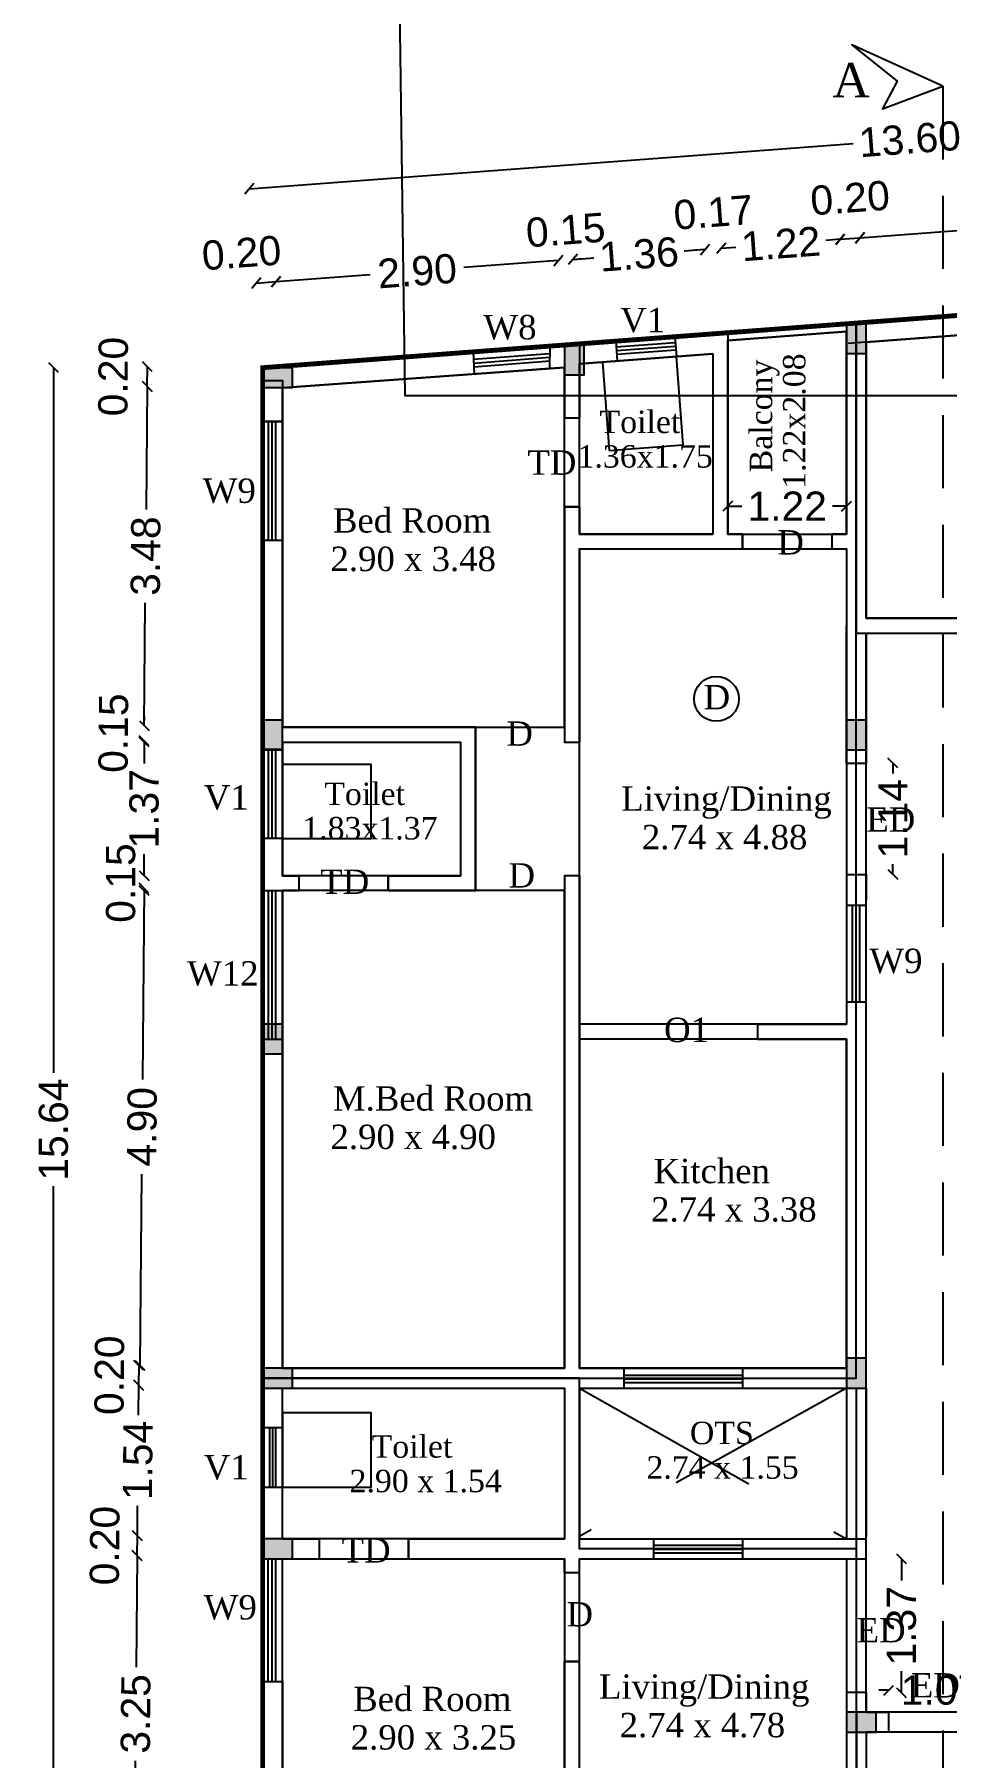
# Model space of a CAD drawing. Header units: metres. Extents: x -5144 to -5005, y 5368 to 5469.
# Drawn here: x -5098.01 to -5088.65, y 5404.16 to 5421.84 of the extents above; entities that cross this region are included whole.
import ezdxf

# ---------------------------------------------------------------- set-up
doc = ezdxf.new("R2010")
doc.units = ezdxf.units.M
doc.header["$MEASUREMENT"] = 0
for name, pattern in [('DASHED2', [0.375, 0.25, -0.125]), ('HIDDEN', [0.375, 0.25, -0.125]), ('PHANTOM2', [1.25, 0.625, -0.125, 0.125, -0.125, 0.125, -0.125])]:
    doc.linetypes.add(name, pattern=pattern)
for name, color, linetype in [('$TD_AUDIT_GENERATED_(C9D)', 154, 'Continuous'), ('BLK_1_FLR_1_BALCONY_4', 5, 'Continuous'), ('BLK_1_FLR_1_BLT_UP_AREA', 3, 'Continuous'), ('BLK_1_FLR_1_BLT_UP_AREA_DEDUCT', 3, 'Continuous'), ('BLK_1_FLR_1_CARPET_AREA', 3, 'Continuous'), ('BLK_1_FLR_1_EXIT_WIDTH_DOOR', 2, 'Continuous'), ('BLK_1_FLR_1_KITCHEN', 1, 'Continuous'), ('BLK_1_FLR_1_UNITFA_1', 234, 'Continuous'), ('BLK_1_FLR_1_UNITFA_2', 234, 'Continuous'), ('BLK_1_FLR_1_UNITFA_3', 234, 'Continuous'), ('BLK_1_FLR_1_UNITFA_4', 234, 'Continuous'), ('BLK_1_FLR_1_WC_BATH', 3, 'Continuous'), ('ELEVATION 2', 150, 'Continuous'), ('SURRENDER_ROAD_WIDTH', 2, 'Continuous'), ('TOILET_VENTILATION', 3, 'Continuous'), ('WALL', 30, 'Continuous')]:
    doc.layers.add(name, color=color, linetype=linetype)
doc.layers.add('BLK_1_FLR_1_REGULAR_ROOM', color=1, linetype='Continuous', plot=False)
doc.layers.add('ROAD_WIDTH', color=1, linetype='Continuous', plot=False)
doc.styles.get("Standard").update_dxf_attribs({"font": 'arial.ttf'})
doc.styles.add('style5', font='times.ttf')
doc.dimstyles.get("Standard").update_dxf_attribs({"dimtxt": 0.3, "dimasz": 0.1, "dimexe": 0.18, "dimexo": 0.0625, "dimgap": 0.09, "dimtad": 0, "dimzin": 0, "dimdsep": 46, "dimtxsty": 'Standard', "dimblk": 'OBLIQUE', "dimcen": 0.09, "dimse1": 1, "dimse2": 1, "dimclrt": 256, "dimadec": 0, "dimazin": 0, "dimtfac": 1, "dimtix": 1, "dimtofl": 0, "dimtmove": 1, "dimatfit": 3, "dimfxl": 0, "dimtolj": 1, "dimtzin": 0, "dimarcsym": 0})

# ---------------------------------------------------------------- blocks, each defined once
blk = doc.blocks.new('_OBLIQUE')
at = {"color": 0, "linetype": 'ByBlock'}
blk.add_line((-0.5, -0.5), (0.5, 0.5), dxfattribs=at)
blk = doc.blocks.new('*D24')
at = {"layer": 'BLK_1_FLR_1_BALCONY_4', "color": 0, "lineweight": -2}
for p, q in [((-5090.892, 5416.998), (-5090.746, 5416.998)), ((-5089.673, 5416.998), (-5089.818, 5416.998))]:
    blk.add_line(p, q, dxfattribs=at)
at = {"layer": 'Defpoints', "color": 0}
for p in [(-5090.892, 5416.94), (-5089.673, 5416.998), (-5089.673, 5416.94)]:
    blk.add_point(p, dxfattribs=at)
at = {"layer": 'BLK_1_FLR_1_BALCONY_4', "color": 0, "lineweight": -2, "xscale": 0.1, "yscale": 0.1, "zscale": 0.1, "rotation": 180}
blk.add_blockref('_OBLIQUE', (-5090.892, 5416.998), dxfattribs=at)
at = {"layer": 'BLK_1_FLR_1_BALCONY_4', "color": 0, "lineweight": -2, "xscale": 0.1, "yscale": 0.1, "zscale": 0.1}
blk.add_blockref('_OBLIQUE', (-5089.673, 5416.998), dxfattribs=at)
at = {"layer": 'BLK_1_FLR_1_BALCONY_4', "insert": (-5090.282, 5416.998), "char_height": 0.3, "attachment_point": 5}
blk.add_mtext('\\A1;1.22', dxfattribs=at)
blk = doc.blocks.new('*D134')
at = {"color": 0, "lineweight": -2}
blk.add_line((-5095.732, 5419.286), (-5095.529, 5419.302), dxfattribs=at)
at = {"layer": 'Defpoints', "color": 0}
for p in [(-5095.529, 5419.302), (-5095.667, 5418.419), (-5095.464, 5418.434)]:
    blk.add_point(p, dxfattribs=at)
at = {"color": 0, "lineweight": -2, "xscale": 0.1, "yscale": 0.1, "zscale": 0.1}
for p, rotation in [((-5095.732, 5419.286), 184.2965670439023), ((-5095.529, 5419.302), 4.296567043902277)]:
    blk.add_blockref('_OBLIQUE', p, dxfattribs=dict(at, rotation=rotation))
at = {"insert": (-5095.884, 5419.596), "char_height": 0.3, "attachment_point": 5, "rotation": 4.2966}
blk.add_mtext('\\A1;0.20', dxfattribs=at)
blk = doc.blocks.new('*D68')
at = {"color": 0, "lineweight": -2}
for p, q in [((-5092.633, 5419.519), (-5093.601, 5419.446)), ((-5095.529, 5419.302), (-5094.562, 5419.374))]:
    blk.add_line(p, q, dxfattribs=at)
at = {"layer": 'Defpoints', "color": 0}
for p in [(-5092.633, 5419.519), (-5092.568, 5418.652), (-5095.464, 5418.434)]:
    blk.add_point(p, dxfattribs=at)
at = {"color": 0, "lineweight": -2, "xscale": 0.1, "yscale": 0.1, "zscale": 0.1}
for p, rotation in [((-5092.633, 5419.519), 4.296566833426183), ((-5095.529, 5419.302), 184.2965668334262)]:
    blk.add_blockref('_OBLIQUE', p, dxfattribs=dict(at, rotation=rotation))
at = {"insert": (-5094.081, 5419.41), "char_height": 0.3, "attachment_point": 5, "rotation": 4.2966}
blk.add_mtext('\\A1;2.90', dxfattribs=at)
blk = doc.blocks.new('*D135')
at = {"color": 0, "lineweight": -2}
for p, q in [((-5092.633, 5419.519), (-5092.733, 5419.512)), ((-5092.481, 5419.531), (-5092.381, 5419.538))]:
    blk.add_line(p, q, dxfattribs=at)
at = {"layer": 'Defpoints', "color": 0}
for p in [(-5092.481, 5419.531), (-5092.568, 5418.652), (-5092.416, 5418.663)]:
    blk.add_point(p, dxfattribs=at)
at = {"color": 0, "lineweight": -2, "xscale": 0.1, "yscale": 0.1, "zscale": 0.1}
for p, rotation in [((-5092.633, 5419.519), 4.296566833426203), ((-5092.481, 5419.531), 184.2965668334262)]:
    blk.add_blockref('_OBLIQUE', p, dxfattribs=dict(at, rotation=rotation))
at = {"insert": (-5092.557, 5419.831), "char_height": 0.3, "attachment_point": 5, "rotation": 4.2966}
blk.add_mtext('\\A1;0.15', dxfattribs=at)
blk = doc.blocks.new('*D136')
at = {"color": 0, "lineweight": -2}
for p, q in [((-5092.481, 5419.531), (-5092.267, 5419.547)), ((-5091.125, 5419.632), (-5091.339, 5419.616))]:
    blk.add_line(p, q, dxfattribs=at)
at = {"layer": 'Defpoints', "color": 0}
for p in [(-5091.125, 5419.632), (-5092.416, 5418.663), (-5091.044, 5418.562)]:
    blk.add_point(p, dxfattribs=at)
at = {"color": 0, "lineweight": -2, "xscale": 0.1, "yscale": 0.1, "zscale": 0.1}
for p, rotation in [((-5091.125, 5419.632), 4.296566833426183), ((-5092.481, 5419.531), 184.2965668334262)]:
    blk.add_blockref('_OBLIQUE', p, dxfattribs=dict(at, rotation=rotation))
at = {"insert": (-5091.803, 5419.582), "char_height": 0.3, "attachment_point": 5, "rotation": 4.2966}
blk.add_mtext('\\A1;1.36', dxfattribs=at)
blk = doc.blocks.new('*D137')
at = {"color": 0, "lineweight": -2}
for p, q in [((-5091.125, 5419.632), (-5091.224, 5419.625)), ((-5090.957, 5419.645), (-5090.857, 5419.653))]:
    blk.add_line(p, q, dxfattribs=at)
at = {"layer": 'Defpoints', "color": 0}
for p in [(-5090.957, 5419.645), (-5090.892, 5418.778), (-5091.044, 5418.562)]:
    blk.add_point(p, dxfattribs=at)
at = {"color": 0, "lineweight": -2, "xscale": 0.1, "yscale": 0.1, "zscale": 0.1}
for p, rotation in [((-5091.125, 5419.632), 4.296566833426203), ((-5090.957, 5419.645), 184.2965668334262)]:
    blk.add_blockref('_OBLIQUE', p, dxfattribs=dict(at, rotation=rotation))
at = {"insert": (-5091.041, 5420.012), "char_height": 0.3, "attachment_point": 5, "rotation": 4.2966}
blk.add_mtext('\\A1;0.17', dxfattribs=at)
blk = doc.blocks.new('*D138')
at = {"color": 0, "lineweight": -2}
for p, q in [((-5089.738, 5419.737), (-5089.885, 5419.726)), ((-5090.957, 5419.645), (-5090.81, 5419.656))]:
    blk.add_line(p, q, dxfattribs=at)
at = {"layer": 'Defpoints', "color": 0}
for p in [(-5089.738, 5419.737), (-5089.673, 5418.869), (-5090.892, 5418.778)]:
    blk.add_point(p, dxfattribs=at)
at = {"color": 0, "lineweight": -2, "xscale": 0.1, "yscale": 0.1, "zscale": 0.1}
for p, rotation in [((-5090.957, 5419.645), 184.2965668334262), ((-5089.738, 5419.737), 4.296566833426183)]:
    blk.add_blockref('_OBLIQUE', p, dxfattribs=dict(at, rotation=rotation))
at = {"insert": (-5090.347, 5419.691), "char_height": 0.3, "attachment_point": 5, "rotation": 4.2966}
blk.add_mtext('\\A1;1.22', dxfattribs=at)
blk = doc.blocks.new('*D53')
at = {"color": 0, "lineweight": -2}
blk.add_line((-5089.738, 5419.737), (-5089.535, 5419.752), dxfattribs=at)
at = {"layer": 'Defpoints', "color": 0}
for p in [(-5089.535, 5419.752), (-5089.673, 5418.869), (-5089.47, 5418.884)]:
    blk.add_point(p, dxfattribs=at)
at = {"color": 0, "lineweight": -2, "xscale": 0.1, "yscale": 0.1, "zscale": 0.1}
for p, rotation in [((-5089.738, 5419.737), 184.2965668334262), ((-5089.535, 5419.752), 4.296566833426183)]:
    blk.add_blockref('_OBLIQUE', p, dxfattribs=dict(at, rotation=rotation))
at = {"insert": (-5089.636, 5420.16), "char_height": 0.3, "attachment_point": 5, "rotation": 4.2966}
blk.add_mtext('\\A1;0.20', dxfattribs=at)
blk = doc.blocks.new('*D54')
at = {"color": 0, "lineweight": -2}
for p, q in [((-5086.487, 5419.981), (-5087.533, 5419.902)), ((-5089.535, 5419.752), (-5088.489, 5419.831))]:
    blk.add_line(p, q, dxfattribs=at)
at = {"layer": 'Defpoints', "color": 0}
for p in [(-5086.487, 5419.981), (-5086.422, 5419.113), (-5089.47, 5418.884)]:
    blk.add_point(p, dxfattribs=at)
at = {"color": 0, "lineweight": -2, "xscale": 0.1, "yscale": 0.1, "zscale": 0.1}
for p, rotation in [((-5086.487, 5419.981), 4.296566833426183), ((-5089.535, 5419.752), 184.2965668334262)]:
    blk.add_blockref('_OBLIQUE', p, dxfattribs=dict(at, rotation=rotation))
at = {"insert": (-5088.011, 5419.866), "char_height": 0.3, "attachment_point": 5, "rotation": 4.2966}
blk.add_mtext('\\A1;3.06', dxfattribs=at)
blk = doc.blocks.new('*D100')
at = {"color": 0, "lineweight": -2}
for p, q in [((-5082.241, 5421.274), (-5088.443, 5420.808)), ((-5095.805, 5420.255), (-5089.603, 5420.721))]:
    blk.add_line(p, q, dxfattribs=at)
at = {"layer": 'Defpoints', "color": 0}
for p in [(-5095.805, 5420.255), (-5082.104, 5419.438), (-5095.667, 5418.419)]:
    blk.add_point(p, dxfattribs=at)
at = {"color": 0, "lineweight": -2, "xscale": 0.1, "yscale": 0.1, "zscale": 0.1}
for p, rotation in [((-5082.241, 5421.274), 4.296566836650583), ((-5095.805, 5420.255), 184.2965668366506)]:
    blk.add_blockref('_OBLIQUE', p, dxfattribs=dict(at, rotation=rotation))
at = {"insert": (-5089.023, 5420.765), "char_height": 0.3, "attachment_point": 5, "rotation": 4.2966}
blk.add_mtext('\\A1;13.60', dxfattribs=at)
blk = doc.blocks.new('*D60')
at = {"color": 0, "lineweight": -2}
blk.add_line((-5096.853, 5418.226), (-5096.851, 5418.429), dxfattribs=at)
at = {"layer": 'Defpoints', "color": 0}
for p in [(-5096.851, 5418.429), (-5095.665, 5418.419), (-5095.667, 5418.216)]:
    blk.add_point(p, dxfattribs=at)
at = {"color": 0, "lineweight": -2, "xscale": 0.1, "yscale": 0.1, "zscale": 0.1}
for p, rotation in [((-5096.851, 5418.429), 89.50668704736316), ((-5096.853, 5418.226), 269.5066870473631)]:
    blk.add_blockref('_OBLIQUE', p, dxfattribs=dict(at, rotation=rotation))
at = {"insert": (-5097.201, 5418.328), "char_height": 0.3, "attachment_point": 5, "rotation": 89.5067}
blk.add_mtext('\\A1;0.20', dxfattribs=at)
blk = doc.blocks.new('*D101')
at = {"color": 0, "lineweight": -2}
for p, q in [((-5096.853, 5418.226), (-5096.864, 5416.965)), ((-5096.883, 5414.745), (-5096.872, 5416.006))]:
    blk.add_line(p, q, dxfattribs=at)
at = {"layer": 'Defpoints', "color": 0}
for p in [(-5095.667, 5418.216), (-5096.883, 5414.745), (-5095.108, 5414.73)]:
    blk.add_point(p, dxfattribs=at)
at = {"color": 0, "lineweight": -2, "xscale": 0.1, "yscale": 0.1, "zscale": 0.1}
for p, rotation in [((-5096.853, 5418.226), 89.50668704736407), ((-5096.883, 5414.745), 269.5066870473641)]:
    blk.add_blockref('_OBLIQUE', p, dxfattribs=dict(at, rotation=rotation))
at = {"insert": (-5096.868, 5416.486), "char_height": 0.3, "attachment_point": 5, "rotation": 89.5067}
blk.add_mtext('\\A1;3.48', dxfattribs=at)
blk = doc.blocks.new('*D102')
at = {"color": 0, "lineweight": -2}
for p, q in [((-5096.883, 5414.745), (-5096.882, 5414.845)), ((-5096.884, 5414.592), (-5096.885, 5414.492))]:
    blk.add_line(p, q, dxfattribs=at)
at = {"layer": 'Defpoints', "color": 0}
for p in [(-5095.108, 5414.73), (-5096.884, 5414.592), (-5095.187, 5414.577)]:
    blk.add_point(p, dxfattribs=at)
at = {"color": 0, "lineweight": -2, "xscale": 0.1, "yscale": 0.1, "zscale": 0.1}
for p, rotation in [((-5096.883, 5414.745), 269.5066870473641), ((-5096.884, 5414.592), 89.5066870473641)]:
    blk.add_blockref('_OBLIQUE', p, dxfattribs=dict(at, rotation=rotation))
at = {"insert": (-5097.199, 5414.669), "char_height": 0.3, "attachment_point": 5, "rotation": 89.5067}
blk.add_mtext('\\A1;0.15', dxfattribs=at)
blk = doc.blocks.new('*D103')
at = {"color": 0, "lineweight": -2}
for p, q in [((-5096.884, 5413.077), (-5096.901, 5411.114)), ((-5096.926, 5408.18), (-5096.909, 5410.144))]:
    blk.add_line(p, q, dxfattribs=at)
at = {"layer": 'Defpoints', "color": 0}
for p in [(-5095.292, 5413.063), (-5096.926, 5408.18), (-5093.571, 5408.151)]:
    blk.add_point(p, dxfattribs=at)
at = {"color": 0, "lineweight": -2, "xscale": 0.1, "yscale": 0.1, "zscale": 0.1}
for p, rotation in [((-5096.884, 5413.077), 89.50668704736407), ((-5096.926, 5408.18), 269.5066870473641)]:
    blk.add_blockref('_OBLIQUE', p, dxfattribs=dict(at, rotation=rotation))
at = {"insert": (-5096.905, 5410.629), "char_height": 0.3, "attachment_point": 5, "rotation": 89.5067}
blk.add_mtext('\\A1;4.90', dxfattribs=at)
blk = doc.blocks.new('*D104')
at = {"color": 0, "lineweight": -2}
blk.add_line((-5096.939, 5408.18), (-5096.941, 5407.977), dxfattribs=at)
at = {"layer": 'Defpoints', "color": 0}
for p in [(-5093.571, 5408.151), (-5096.941, 5407.977), (-5093.571, 5407.948)]:
    blk.add_point(p, dxfattribs=at)
at = {"color": 0, "lineweight": -2, "xscale": 0.1, "yscale": 0.1, "zscale": 0.1}
for p, rotation in [((-5096.939, 5408.18), 89.50668704736407), ((-5096.941, 5407.977), 269.5066870473641)]:
    blk.add_blockref('_OBLIQUE', p, dxfattribs=dict(at, rotation=rotation))
at = {"insert": (-5097.24, 5408.079), "char_height": 0.3, "attachment_point": 5, "rotation": 89.5067}
blk.add_mtext('\\A1;0.20', dxfattribs=at)
blk = doc.blocks.new('*D105')
at = {"color": 0, "lineweight": -2}
for p, q in [((-5096.941, 5407.977), (-5096.944, 5407.67)), ((-5096.954, 5406.433), (-5096.952, 5406.74))]:
    blk.add_line(p, q, dxfattribs=at)
at = {"layer": 'Defpoints', "color": 0}
for p in [(-5093.571, 5407.948), (-5096.954, 5406.433), (-5092.971, 5406.399)]:
    blk.add_point(p, dxfattribs=at)
at = {"color": 0, "lineweight": -2, "xscale": 0.1, "yscale": 0.1, "zscale": 0.1}
for p, rotation in [((-5096.941, 5407.977), 89.50668704736407), ((-5096.954, 5406.433), 269.5066870473641)]:
    blk.add_blockref('_OBLIQUE', p, dxfattribs=dict(at, rotation=rotation))
at = {"insert": (-5096.948, 5407.205), "char_height": 0.3, "attachment_point": 5, "rotation": 89.5067}
blk.add_mtext('\\A1;1.54', dxfattribs=at)
blk = doc.blocks.new('*D106')
at = {"color": 0, "lineweight": -2}
for p, q in [((-5096.956, 5406.23), (-5096.966, 5405.084)), ((-5096.984, 5402.977), (-5096.974, 5404.123))]:
    blk.add_line(p, q, dxfattribs=at)
at = {"layer": 'Defpoints', "color": 0}
for p in [(-5092.971, 5406.195), (-5096.984, 5402.977), (-5093.131, 5402.944)]:
    blk.add_point(p, dxfattribs=at)
at = {"color": 0, "lineweight": -2, "xscale": 0.1, "yscale": 0.1, "zscale": 0.1}
for p, rotation in [((-5096.956, 5406.23), 89.50668704736407), ((-5096.984, 5402.977), 269.5066870473641)]:
    blk.add_blockref('_OBLIQUE', p, dxfattribs=dict(at, rotation=rotation))
at = {"insert": (-5096.97, 5404.604), "char_height": 0.3, "attachment_point": 5, "rotation": 89.5067}
blk.add_mtext('\\A1;3.25', dxfattribs=at)
blk = doc.blocks.new('*D61')
at = {"color": 0, "lineweight": -2}
blk.add_line((-5096.956, 5406.23), (-5096.954, 5406.433), dxfattribs=at)
at = {"layer": 'Defpoints', "color": 0}
for p in [(-5096.954, 5406.433), (-5096.954, 5406.433), (-5092.971, 5406.195)]:
    blk.add_point(p, dxfattribs=at)
at = {"color": 0, "lineweight": -2, "xscale": 0.1, "yscale": 0.1, "zscale": 0.1}
for p, rotation in [((-5096.954, 5406.433), 89.5066870473641), ((-5096.956, 5406.23), 269.5066870473641)]:
    blk.add_blockref('_OBLIQUE', p, dxfattribs=dict(at, rotation=rotation))
at = {"insert": (-5097.288, 5406.331), "char_height": 0.3, "attachment_point": 5, "rotation": 89.5067}
blk.add_mtext('\\A1;0.20', dxfattribs=at)
blk = doc.blocks.new('*D108')
at = {"color": 0, "lineweight": -2}
for p, q in [((-5096.884, 5414.577), (-5096.884, 5414.357)), ((-5096.884, 5413.206), (-5096.884, 5413.426))]:
    blk.add_line(p, q, dxfattribs=at)
at = {"layer": 'Defpoints', "color": 0}
for p in [(-5096.884, 5414.577), (-5095.378, 5414.577), (-5095.378, 5413.206)]:
    blk.add_point(p, dxfattribs=at)
at = {"color": 0, "lineweight": -2, "xscale": 0.1, "yscale": 0.1, "zscale": 0.1}
for p, rotation in [((-5096.884, 5414.577), 90), ((-5096.884, 5413.206), 270)]:
    blk.add_blockref('_OBLIQUE', p, dxfattribs=dict(at, rotation=rotation))
at = {"insert": (-5096.884, 5413.892), "char_height": 0.3, "attachment_point": 5, "rotation": 90}
blk.add_mtext('\\A1;1.37', dxfattribs=at)
blk = doc.blocks.new('*D109')
at = {"color": 0, "lineweight": -2}
for p, q in [((-5096.884, 5413.206), (-5096.884, 5413.306)), ((-5096.884, 5413.053), (-5096.884, 5412.953))]:
    blk.add_line(p, q, dxfattribs=at)
at = {"layer": 'Defpoints', "color": 0}
for p in [(-5095.378, 5413.206), (-5096.884, 5413.053), (-5095.378, 5413.053)]:
    blk.add_point(p, dxfattribs=at)
at = {"color": 0, "lineweight": -2, "xscale": 0.1, "yscale": 0.1, "zscale": 0.1}
for p, rotation in [((-5096.884, 5413.206), 270), ((-5096.884, 5413.053), 90)]:
    blk.add_blockref('_OBLIQUE', p, dxfattribs=dict(at, rotation=rotation))
at = {"insert": (-5097.124, 5413.13), "char_height": 0.3, "attachment_point": 5, "rotation": 90}
blk.add_mtext('\\A1;0.15', dxfattribs=at)
blk = doc.blocks.new('*D62')
at = {"color": 0, "lineweight": -2}
for p, q in [((-5097.814, 5418.419), (-5097.814, 5411.182)), ((-5097.814, 5402.782), (-5097.814, 5410.019))]:
    blk.add_line(p, q, dxfattribs=at)
at = {"layer": 'Defpoints', "color": 0}
for p in [(-5095.667, 5418.419), (-5097.814, 5402.782), (-5095.667, 5402.782)]:
    blk.add_point(p, dxfattribs=at)
at = {"color": 0, "lineweight": -2, "xscale": 0.1, "yscale": 0.1, "zscale": 0.1}
for p, rotation in [((-5097.814, 5418.419), 90), ((-5097.814, 5402.782), 270)]:
    blk.add_blockref('_OBLIQUE', p, dxfattribs=dict(at, rotation=rotation))
at = {"insert": (-5097.814, 5410.6), "char_height": 0.3, "attachment_point": 5, "rotation": 90}
blk.add_mtext('\\A1;15.64', dxfattribs=at)
blk = doc.blocks.new('*D197')
at = {"layer": 'BLK_1_FLR_1_EXIT_WIDTH_DOOR', "color": 0, "linetype": 'PHANTOM2', "lineweight": -2}
for p, q in [((-5089.241, 5404.846), (-5089.341, 5404.846)), ((-5088.174, 5404.846), (-5088.074, 5404.846))]:
    blk.add_line(p, q, dxfattribs=at)
at = {"layer": 'Defpoints', "color": 0}
for p in [(-5088.174, 5404.846), (-5089.241, 5404.415), (-5088.174, 5404.415)]:
    blk.add_point(p, dxfattribs=at)
at = {"layer": 'BLK_1_FLR_1_EXIT_WIDTH_DOOR', "color": 0, "lineweight": -2, "xscale": 0.1, "yscale": 0.1, "zscale": 0.1}
blk.add_blockref('_OBLIQUE', (-5089.241, 5404.846), dxfattribs=at)
at = {"layer": 'BLK_1_FLR_1_EXIT_WIDTH_DOOR', "color": 0, "lineweight": -2, "xscale": 0.1, "yscale": 0.1, "zscale": 0.1, "rotation": 180}
blk.add_blockref('_OBLIQUE', (-5088.174, 5404.846), dxfattribs=at)
at = {"layer": 'BLK_1_FLR_1_EXIT_WIDTH_DOOR', "insert": (-5088.708, 5404.846), "char_height": 0.3, "attachment_point": 5}
blk.add_mtext('\\A1;1.07', dxfattribs=at)
blk = doc.blocks.new('*D198')
at = {"layer": 'BLK_1_FLR_1_EXIT_WIDTH_DOOR', "color": 0, "linetype": 'PHANTOM2', "lineweight": -2}
for p, q in [((-5089.107, 5406.194), (-5089.107, 5405.973)), ((-5089.11, 5404.821), (-5089.109, 5405.042))]:
    blk.add_line(p, q, dxfattribs=at)
at = {"layer": 'Defpoints', "color": 0}
for p in [(-5089.67, 5406.195), (-5089.673, 5404.822), (-5089.11, 5404.821)]:
    blk.add_point(p, dxfattribs=at)
at = {"layer": 'BLK_1_FLR_1_EXIT_WIDTH_DOOR', "color": 0, "lineweight": -2, "xscale": 0.1, "yscale": 0.1, "zscale": 0.1}
for p, rotation in [((-5089.107, 5406.194), 89.88959723382494), ((-5089.11, 5404.821), 269.889597233825)]:
    blk.add_blockref('_OBLIQUE', p, dxfattribs=dict(at, rotation=rotation))
at = {"layer": 'BLK_1_FLR_1_EXIT_WIDTH_DOOR', "insert": (-5089.108, 5405.508), "char_height": 0.3, "attachment_point": 5, "rotation": 89.8896}
blk.add_mtext('\\A1;1.37', dxfattribs=at)
blk = doc.blocks.new('*D200')
at = {"layer": 'BLK_1_FLR_1_EXIT_WIDTH_DOOR', "color": 0, "linetype": 'PHANTOM2', "lineweight": -2}
for p, q in [((-5089.197, 5414.362), (-5089.197, 5414.255)), ((-5089.197, 5413.219), (-5089.197, 5413.325))]:
    blk.add_line(p, q, dxfattribs=at)
at = {"layer": 'Defpoints', "color": 0}
for p in [(-5089.673, 5414.362), (-5089.673, 5413.219), (-5089.197, 5413.219)]:
    blk.add_point(p, dxfattribs=at)
at = {"layer": 'BLK_1_FLR_1_EXIT_WIDTH_DOOR', "color": 0, "lineweight": -2, "xscale": 0.1, "yscale": 0.1, "zscale": 0.1}
for p, rotation in [((-5089.197, 5414.362), 90), ((-5089.197, 5413.219), 270)]:
    blk.add_blockref('_OBLIQUE', p, dxfattribs=dict(at, rotation=rotation))
at = {"layer": 'BLK_1_FLR_1_EXIT_WIDTH_DOOR', "insert": (-5089.197, 5413.79), "char_height": 0.3, "attachment_point": 5, "rotation": 90}
blk.add_mtext('\\A1;1.14', dxfattribs=at)

msp = doc.modelspace()

# ---------------------------------------------------------------- hatches: boundary and pattern name
at = {"linetype": 'Continuous'}
h = msp.add_hatch(color=256, dxfattribs=at)
h.dxf.hatch_style = 1
h.paths.add_polyline_path([(-5089.572, 5418.869), (-5089.673, 5418.869), (-5089.673, 5418.564), (-5089.553, 5418.564)])
h.paths.add_polyline_path([(-5089.47, 5418.869), (-5089.572, 5418.869), (-5089.553, 5418.564), (-5089.47, 5418.564)])
h = msp.add_hatch(color=256, dxfattribs=at)
h.dxf.hatch_style = 1
h.paths.add_polyline_path([(-5092.467, 5418.652), (-5092.568, 5418.652), (-5092.568, 5418.347), (-5092.448, 5418.347)])
h.paths.add_polyline_path([(-5092.365, 5418.652), (-5092.467, 5418.652), (-5092.448, 5418.347), (-5092.365, 5418.347)])
h = msp.add_hatch(color=256, dxfattribs=at)
h.dxf.hatch_style = 1
h.paths.add_polyline_path([(-5095.362, 5418.318), (-5095.362, 5418.419), (-5095.667, 5418.419), (-5095.667, 5418.299)])
h.paths.add_polyline_path([(-5095.362, 5418.216), (-5095.362, 5418.318), (-5095.667, 5418.299), (-5095.667, 5418.216)])
h = msp.add_hatch(color=256, dxfattribs=at)
h.dxf.hatch_style = 1
h.paths.add_polyline_path([(-5095.566, 5414.802), (-5095.667, 5414.802), (-5095.667, 5414.497), (-5095.547, 5414.497)])
h.paths.add_polyline_path([(-5095.464, 5414.802), (-5095.566, 5414.802), (-5095.547, 5414.497), (-5095.464, 5414.497)])
h = msp.add_hatch(color=256, dxfattribs=at)
h.dxf.hatch_style = 1
h.paths.add_polyline_path([(-5089.572, 5414.802), (-5089.673, 5414.802), (-5089.673, 5414.497), (-5089.553, 5414.497)])
h.paths.add_polyline_path([(-5089.47, 5414.802), (-5089.572, 5414.802), (-5089.553, 5414.497), (-5089.47, 5414.497)])
h = msp.add_hatch(color=256, dxfattribs=at)
h.dxf.hatch_style = 1
h.paths.add_polyline_path([(-5095.566, 5411.682), (-5095.667, 5411.682), (-5095.667, 5411.377), (-5095.547, 5411.377)])
h.paths.add_polyline_path([(-5095.464, 5411.682), (-5095.566, 5411.682), (-5095.547, 5411.377), (-5095.464, 5411.377)])
h = msp.add_hatch(color=256, dxfattribs=at)
h.dxf.hatch_style = 1
h.paths.add_polyline_path([(-5089.572, 5408.253), (-5089.673, 5408.253), (-5089.673, 5407.948), (-5089.553, 5407.948)])
h.paths.add_polyline_path([(-5089.47, 5408.253), (-5089.572, 5408.253), (-5089.553, 5407.948), (-5089.47, 5407.948)])
h = msp.add_hatch(color=256, dxfattribs=at)
h.dxf.hatch_style = 1
h.paths.add_polyline_path([(-5095.362, 5408.05), (-5095.362, 5408.151), (-5095.667, 5408.151), (-5095.667, 5408.031)])
h.paths.add_polyline_path([(-5095.362, 5407.948), (-5095.362, 5408.05), (-5095.667, 5408.031), (-5095.667, 5407.948)])
h = msp.add_hatch(color=256, dxfattribs=at)
h.dxf.hatch_style = 1
h.paths.add_polyline_path([(-5095.362, 5406.298), (-5095.362, 5406.399), (-5095.667, 5406.399), (-5095.667, 5406.279)])
h.paths.add_polyline_path([(-5095.362, 5406.195), (-5095.362, 5406.298), (-5095.667, 5406.279), (-5095.667, 5406.195)])
h = msp.add_hatch(color=256, dxfattribs=at)
h.dxf.hatch_style = 1
h.paths.add_polyline_path([(-5089.673, 5404.62), (-5089.673, 5404.417), (-5089.368, 5404.417), (-5089.368, 5404.62)])

# ---------------------------------------------------------------- linework, layer by layer
at = {"layer": '$TD_AUDIT_GENERATED_(C9D)', "color": 7}
for p, q in [((-5091.431, 5418.675), (-5092.038, 5418.63)), ((-5091.425, 5418.599), (-5092.032, 5418.554))]:
    msp.add_line(p, q, dxfattribs=at)
at = {"linetype": 'Continuous'}
for p, q in [((-5087.804, 5419.01), (-5089.673, 5418.869)), ((-5089.673, 5418.869), (-5089.673, 5416.711)), ((-5087.804, 5418.806), (-5089.657, 5418.667)), ((-5093.505, 5418.581), (-5092.72, 5418.64)), ((-5092.72, 5418.64), (-5092.721, 5418.411)), ((-5092.568, 5418.652), (-5092.72, 5418.64)), ((-5090.892, 5418.778), (-5092.568, 5418.652)), ((-5092.568, 5418.652), (-5092.568, 5417.905)), ((-5092.416, 5418.663), (-5092.416, 5417.905)), ((-5090.892, 5418.778), (-5090.892, 5416.711)), ((-5089.47, 5418.666), (-5089.47, 5415.847)), ((-5093.505, 5418.581), (-5095.667, 5418.419)), ((-5093.505, 5418.581), (-5093.495, 5418.353)), ((-5091.044, 5418.562), (-5092.416, 5418.459)), ((-5091.044, 5418.562), (-5091.044, 5416.711)), ((-5093.495, 5418.353), (-5095.464, 5418.211)), ((-5092.721, 5418.411), (-5093.495, 5418.353)), ((-5092.568, 5418.422), (-5092.718, 5418.411)), ((-5095.667, 5417.867), (-5095.464, 5417.867)), ((-5092.568, 5417.905), (-5092.416, 5417.905)), ((-5092.568, 5416.99), (-5092.568, 5414.577)), ((-5092.568, 5416.99), (-5092.416, 5416.99)), ((-5092.416, 5416.99), (-5092.416, 5416.711)), ((-5092.416, 5416.711), (-5091.044, 5416.711)), ((-5090.892, 5416.711), (-5090.74, 5416.711)), ((-5090.74, 5416.711), (-5090.74, 5416.559)), ((-5089.825, 5416.711), (-5089.673, 5416.711)), ((-5089.825, 5416.711), (-5089.825, 5416.559)), ((-5095.667, 5416.648), (-5095.667, 5414.73)), ((-5095.667, 5416.648), (-5095.464, 5416.648)), ((-5095.464, 5416.648), (-5095.464, 5414.73)), ((-5092.416, 5416.559), (-5092.416, 5414.577)), ((-5092.416, 5416.559), (-5090.892, 5416.559)), ((-5090.892, 5416.559), (-5090.74, 5416.559)), ((-5089.825, 5416.559), (-5089.673, 5416.559)), ((-5089.673, 5416.559), (-5089.673, 5415.77)), ((-5089.47, 5415.847), (-5086.269, 5415.847)), ((-5089.673, 5415.352), (-5089.673, 5415.771)), ((-5089.47, 5415.694), (-5089.47, 5415.352)), ((-5089.47, 5415.694), (-5087.946, 5415.694)), ((-5089.673, 5414.362), (-5089.673, 5415.352)), ((-5089.47, 5415.352), (-5089.47, 5414.362)), ((-5095.667, 5414.73), (-5095.667, 5414.501)), ((-5095.464, 5414.73), (-5093.483, 5414.73)), ((-5093.483, 5414.73), (-5093.483, 5413.053)), ((-5095.464, 5414.577), (-5095.464, 5414.501)), ((-5095.464, 5414.577), (-5093.635, 5414.577)), ((-5093.635, 5414.577), (-5093.635, 5413.206)), ((-5092.568, 5414.577), (-5092.416, 5414.577)), ((-5095.667, 5414.501), (-5095.667, 5413.053)), ((-5095.464, 5414.501), (-5095.667, 5414.501)), ((-5095.464, 5414.497), (-5095.464, 5413.206)), ((-5089.673, 5414.362), (-5089.47, 5414.362)), ((-5095.464, 5413.587), (-5095.667, 5413.587)), ((-5095.464, 5413.206), (-5095.292, 5413.206)), ((-5095.292, 5413.053), (-5095.292, 5413.206)), ((-5094.378, 5413.206), (-5093.635, 5413.206)), ((-5094.378, 5413.053), (-5094.378, 5413.206)), ((-5092.568, 5413.206), (-5092.568, 5408.151)), ((-5092.416, 5413.206), (-5092.568, 5413.206)), ((-5092.416, 5413.206), (-5092.416, 5408.151)), ((-5089.673, 5413.219), (-5089.673, 5411.682)), ((-5089.673, 5413.219), (-5089.47, 5413.219)), ((-5089.47, 5413.219), (-5089.47, 5412.953)), ((-5095.667, 5413.053), (-5095.292, 5413.053)), ((-5094.378, 5413.053), (-5093.483, 5413.053)), ((-5089.673, 5412.902), (-5089.47, 5412.902)), ((-5089.47, 5407.948), (-5089.47, 5412.953)), ((-5089.673, 5411.912), (-5089.47, 5411.912)), ((-5090.587, 5411.682), (-5090.587, 5411.529)), ((-5090.587, 5411.682), (-5089.673, 5411.682)), ((-5095.667, 5411.529), (-5095.464, 5411.529)), ((-5095.667, 5407.973), (-5095.667, 5411.529)), ((-5095.464, 5411.529), (-5095.464, 5408.151)), ((-5090.587, 5411.529), (-5089.673, 5411.529)), ((-5089.673, 5411.529), (-5089.673, 5408.151)), ((-5095.464, 5408.151), (-5092.568, 5408.151)), ((-5092.416, 5408.151), (-5091.959, 5408.151)), ((-5091.959, 5408.151), (-5089.673, 5408.151)), ((-5091.959, 5408.151), (-5091.959, 5407.948)), ((-5090.74, 5408.151), (-5090.74, 5407.948)), ((-5095.667, 5407.542), (-5095.667, 5407.973)), ((-5095.464, 5407.948), (-5092.568, 5407.948)), ((-5095.464, 5407.542), (-5095.464, 5407.948)), ((-5092.568, 5407.948), (-5092.568, 5406.399)), ((-5092.416, 5407.948), (-5091.959, 5407.948)), ((-5092.416, 5407.948), (-5092.416, 5406.399)), ((-5091.959, 5407.948), (-5089.47, 5407.948)), ((-5095.667, 5407.542), (-5095.464, 5407.542)), ((-5095.667, 5406.348), (-5095.667, 5406.932)), ((-5095.667, 5406.932), (-5095.464, 5406.932)), ((-5095.464, 5406.399), (-5095.464, 5406.932)), ((-5095.667, 5406.195), (-5095.667, 5406.348)), ((-5095.464, 5406.399), (-5095.083, 5406.399)), ((-5095.083, 5406.195), (-5095.083, 5406.399)), ((-5094.169, 5406.399), (-5092.568, 5406.399)), ((-5094.169, 5406.195), (-5094.169, 5406.399)), ((-5092.416, 5406.399), (-5091.654, 5406.399)), ((-5091.654, 5406.399), (-5089.47, 5406.399)), ((-5091.654, 5406.399), (-5091.654, 5406.195)), ((-5090.74, 5406.399), (-5090.74, 5406.195)), ((-5089.47, 5406.195), (-5089.47, 5406.399)), ((-5095.667, 5406.195), (-5095.083, 5406.195)), ((-5094.169, 5406.195), (-5092.568, 5406.195)), ((-5092.568, 5406.055), (-5092.568, 5406.195)), ((-5092.416, 5406.195), (-5091.654, 5406.195)), ((-5092.416, 5406.055), (-5092.416, 5406.195)), ((-5091.654, 5406.195), (-5089.47, 5406.195)), ((-5092.568, 5406.055), (-5092.416, 5406.055)), ((-5092.568, 5405.141), (-5092.416, 5405.141)), ((-5092.568, 5402.944), (-5092.568, 5405.141)), ((-5092.416, 5402.792), (-5092.416, 5405.141)), ((-5095.667, 5404.934), (-5095.667, 5402.792)), ((-5095.464, 5404.934), (-5095.667, 5404.934)), ((-5095.464, 5404.934), (-5095.464, 5402.944)), ((-5089.673, 5404.822), (-5089.673, 5401.115)), ((-5089.47, 5404.822), (-5089.673, 5404.822)), ((-5089.47, 5404.822), (-5089.47, 5404.62)), ((-5089.47, 5404.415), (-5089.47, 5399.743))]:
    msp.add_line(p, q, dxfattribs=at)
for p, q in [((-5090.892, 5418.778), (-5089.673, 5418.869)), ((-5090.892, 5418.697), (-5089.673, 5418.789)), ((-5093.502, 5418.505), (-5092.723, 5418.564)), ((-5093.5, 5418.467), (-5092.72, 5418.526)), ((-5093.498, 5418.429), (-5092.717, 5418.488)), ((-5095.61, 5417.867), (-5095.61, 5416.648)), ((-5095.572, 5417.867), (-5095.572, 5416.648)), ((-5095.534, 5417.867), (-5095.534, 5416.648)), ((-5095.464, 5417.867), (-5095.464, 5416.648)), ((-5095.61, 5414.501), (-5095.61, 5413.587)), ((-5095.572, 5414.501), (-5095.572, 5413.587)), ((-5095.534, 5414.501), (-5095.534, 5413.587)), ((-5095.61, 5413.053), (-5095.61, 5411.529)), ((-5095.572, 5413.053), (-5095.572, 5411.529)), ((-5095.534, 5413.053), (-5095.534, 5411.529)), ((-5095.464, 5411.682), (-5095.464, 5413.053)), ((-5089.616, 5412.902), (-5089.616, 5411.912)), ((-5089.578, 5412.902), (-5089.578, 5412.902)), ((-5089.578, 5412.902), (-5089.578, 5411.912)), ((-5089.54, 5412.902), (-5089.54, 5412.902)), ((-5089.54, 5412.902), (-5089.54, 5411.912)), ((-5089.504, 5412.902), (-5089.504, 5412.902)), ((-5091.959, 5408.079), (-5090.74, 5408.079)), ((-5091.959, 5408.041), (-5090.74, 5408.041)), ((-5091.959, 5408.003), (-5090.74, 5408.003)), ((-5095.667, 5407.542), (-5095.667, 5406.932)), ((-5095.596, 5407.541), (-5095.596, 5406.932)), ((-5095.567, 5407.541), (-5095.567, 5406.932)), ((-5095.535, 5407.541), (-5095.535, 5406.932)), ((-5095.464, 5407.542), (-5095.464, 5406.932)), ((-5091.654, 5406.334), (-5090.74, 5406.334)), ((-5091.654, 5406.295), (-5090.74, 5406.295)), ((-5091.654, 5406.257), (-5090.74, 5406.257)), ((-5095.667, 5404.934), (-5095.667, 5406.195)), ((-5095.61, 5404.934), (-5095.61, 5406.195)), ((-5095.571, 5404.934), (-5095.571, 5406.195)), ((-5095.533, 5404.934), (-5095.533, 5406.195)), ((-5095.464, 5404.934), (-5095.464, 5406.195))]:
    msp.add_line(p, q)
at = {"color": 3}
for p, q in [((-5095.667, 5417.867), (-5095.667, 5416.648)), ((-5095.667, 5413.053), (-5095.667, 5411.682))]:
    msp.add_line(p, q, dxfattribs=at)
at = {"linetype": 'DASHED2', "ltscale": 8}
for p, q in [((-5089.673, 5407.948), (-5092.416, 5406.424)), ((-5092.416, 5407.948), (-5089.673, 5406.399)), ((-5089.673, 5407.948), (-5089.673, 5406.399)), ((-5089.47, 5407.948), (-5089.47, 5406.424))]:
    msp.add_line(p, q, dxfattribs=at)
msp.add_lwpolyline([(-5088.685, 5421.307), (-5089.617, 5421.731), (-5089.152, 5421.361), (-5089.304, 5421.077), (-5088.685, 5421.307)])
at = {"linetype": 'HIDDEN', "ltscale": 3}
msp.add_lwpolyline([(-5088.685, 5421.307), (-5088.685, 5393.907)], dxfattribs=at)
at = {"color": 5, "const_width": 0.05}
msp.add_lwpolyline([(-5095.667, 5418.419), (-5095.667, 5402.792), (-5095.667, 5402.782), (-5095.266, 5396.493), (-5082.104, 5396.492), (-5082.104, 5419.438)], close=True, dxfattribs=at)
at = {"linetype": 'Continuous'}
for points in [[(-5089.673, 5418.564), (-5089.47, 5418.564), (-5089.47, 5418.869), (-5089.673, 5418.869)], [(-5092.568, 5418.347), (-5092.365, 5418.347), (-5092.365, 5418.652), (-5092.568, 5418.652)], [(-5095.667, 5418.419), (-5095.667, 5418.216), (-5095.362, 5418.216), (-5095.362, 5418.419)], [(-5095.464, 5417.867), (-5095.667, 5417.867), (-5095.667, 5418.286), (-5095.464, 5418.286)], [(-5095.667, 5414.497), (-5095.464, 5414.497), (-5095.464, 5414.802), (-5095.667, 5414.802)], [(-5089.673, 5414.497), (-5089.47, 5414.497), (-5089.47, 5414.802), (-5089.673, 5414.802)], [(-5095.667, 5411.377), (-5095.464, 5411.377), (-5095.464, 5411.682), (-5095.667, 5411.682)], [(-5089.673, 5407.948), (-5089.47, 5407.948), (-5089.47, 5408.253), (-5089.673, 5408.253)], [(-5095.667, 5408.151), (-5095.667, 5407.948), (-5095.362, 5407.948), (-5095.362, 5408.151)], [(-5095.667, 5406.399), (-5095.667, 5406.195), (-5095.362, 5406.195), (-5095.362, 5406.399)], [(-5089.673, 5404.62), (-5089.673, 5404.417), (-5089.368, 5404.417), (-5089.368, 5404.62)]]:
    msp.add_lwpolyline(points, close=True, dxfattribs=at)
msp.add_lwpolyline([(-5089.47, 5404.62), (-5089.241, 5404.62), (-5089.241, 5404.415), (-5089.47, 5404.415)], dxfattribs=at)
msp.add_circle((-5091.008, 5415.02), 0.23)
at = {"layer": 'BLK_1_FLR_1_BALCONY_4'}
msp.add_lwpolyline([(-5090.892, 5416.711), (-5089.673, 5416.711), (-5089.673, 5418.789), (-5090.892, 5418.697)], close=True, dxfattribs=at)
at = {"layer": 'BLK_1_FLR_1_BLT_UP_AREA', "color": 3}
msp.add_lwpolyline([(-5082.104, 5419.438), (-5085.05, 5419.217), (-5089.673, 5418.869), (-5092.568, 5418.652), (-5095.667, 5418.419), (-5095.667, 5418.419), (-5095.667, 5402.792), (-5095.667, 5402.792), (-5095.268, 5396.493), (-5082.104, 5396.493)], close=True, dxfattribs=at)
at = {"layer": 'BLK_1_FLR_1_BLT_UP_AREA_DEDUCT', "color": 3}
msp.add_lwpolyline([(-5092.416, 5407.948), (-5089.573, 5407.948), (-5089.573, 5406.299), (-5092.416, 5406.299)], close=True, dxfattribs=at)
at = {"layer": 'BLK_1_FLR_1_CARPET_AREA', "color": 3}
for points in [[(-5086.269, 5415.847), (-5089.47, 5415.847), (-5089.47, 5418.681), (-5086.422, 5418.91)], [(-5095.464, 5402.944), (-5095.464, 5406.195), (-5095.083, 5406.195), (-5095.083, 5406.399), (-5095.464, 5406.399), (-5095.464, 5407.948), (-5092.568, 5407.948), (-5092.568, 5406.399), (-5094.169, 5406.399), (-5094.169, 5406.195), (-5092.568, 5406.195), (-5092.568, 5406.055), (-5092.416, 5406.055), (-5092.416, 5406.195), (-5089.673, 5406.195), (-5089.673, 5401.42)], [(-5082.307, 5403.096), (-5082.307, 5406.144), (-5085.202, 5406.144), (-5085.202, 5404.163), (-5085.355, 5404.163), (-5085.355, 5404.621), (-5085.355, 5404.415), (-5089.47, 5404.415), (-5089.47, 5399.743)], [(-5092.416, 5402.792), (-5092.416, 5405.141), (-5092.568, 5405.141), (-5092.568, 5402.944)]]:
    msp.add_lwpolyline(points, dxfattribs=at)
for points in [[(-5095.464, 5418.211), (-5092.568, 5418.422), (-5092.568, 5417.905), (-5092.416, 5417.905), (-5092.416, 5418.459), (-5091.044, 5418.562), (-5091.044, 5416.711), (-5092.416, 5416.711), (-5092.416, 5416.99), (-5092.568, 5416.99), (-5092.568, 5414.577), (-5092.416, 5414.577), (-5092.416, 5416.559), (-5090.74, 5416.559), (-5090.74, 5416.711), (-5090.892, 5416.711), (-5090.892, 5418.697), (-5089.673, 5418.789), (-5089.673, 5416.711), (-5089.825, 5416.711), (-5089.825, 5416.559), (-5089.673, 5416.559), (-5089.673, 5411.682), (-5090.587, 5411.682), (-5090.587, 5411.529), (-5089.673, 5411.529), (-5089.673, 5408.151), (-5092.416, 5408.151), (-5092.416, 5413.206), (-5092.568, 5413.206), (-5092.568, 5408.151), (-5095.464, 5408.151), (-5095.464, 5413.053), (-5095.292, 5413.053), (-5095.292, 5413.206), (-5095.464, 5413.206), (-5095.464, 5414.577), (-5093.635, 5414.577), (-5093.635, 5413.206), (-5094.378, 5413.206), (-5094.378, 5413.053), (-5093.483, 5413.053), (-5093.483, 5414.73), (-5095.464, 5414.73)], [(-5089.47, 5415.694), (-5087.946, 5415.694), (-5087.946, 5409.394), (-5082.307, 5409.394), (-5082.307, 5406.346), (-5087.233, 5406.347), (-5087.234, 5406.144), (-5085.406, 5406.144), (-5085.406, 5404.62), (-5089.47, 5404.62)]]:
    msp.add_lwpolyline(points, close=True, dxfattribs=at)
at = {"layer": 'BLK_1_FLR_1_KITCHEN'}
msp.add_lwpolyline([(-5092.416, 5408.151), (-5089.673, 5408.151), (-5089.673, 5411.529), (-5092.416, 5411.529)], close=True, dxfattribs=at)
at = {"layer": 'BLK_1_FLR_1_REGULAR_ROOM'}
for points in [[(-5089.47, 5418.681), (-5086.422, 5418.91), (-5086.422, 5415.847), (-5089.47, 5415.847)], [(-5095.464, 5414.73), (-5092.568, 5414.73), (-5092.568, 5418.422), (-5095.464, 5418.211)], [(-5092.416, 5416.559), (-5089.673, 5416.559), (-5089.673, 5411.682), (-5092.416, 5411.682)], [(-5095.464, 5414.577), (-5093.635, 5414.577), (-5093.635, 5413.206), (-5095.464, 5413.206)], [(-5095.464, 5408.151), (-5092.568, 5408.151), (-5092.568, 5413.053), (-5095.464, 5413.053)], [(-5092.568, 5402.944), (-5095.464, 5402.944), (-5095.464, 5406.195), (-5092.568, 5406.195)], [(-5092.873, 5401.42), (-5092.873, 5402.792), (-5092.416, 5402.792), (-5092.416, 5406.195), (-5089.673, 5406.195), (-5089.673, 5401.42)], [(-5085.355, 5404.415), (-5089.47, 5404.415), (-5089.47, 5399.743), (-5085.355, 5399.743)]]:
    msp.add_lwpolyline(points, close=True, dxfattribs=at)
at = {"layer": 'BLK_1_FLR_1_UNITFA_1', "color": 234}
msp.add_lwpolyline([(-5095.667, 5408.048), (-5095.667, 5402.782), (-5095.268, 5396.493), (-5089.57, 5396.493), (-5089.57, 5406.299), (-5092.416, 5406.299), (-5092.416, 5408.048)], close=True, dxfattribs=at)
at = {"layer": 'BLK_1_FLR_1_UNITFA_2', "color": 234}
msp.add_lwpolyline([(-5089.57, 5396.493), (-5082.104, 5396.493), (-5082.104, 5406.346), (-5085.202, 5406.346), (-5085.202, 5404.62), (-5089.57, 5404.62)], close=True, dxfattribs=at)
at = {"layer": 'BLK_1_FLR_1_UNITFA_3', "color": 234}
msp.add_lwpolyline([(-5087.946, 5409.394), (-5082.104, 5409.394), (-5082.104, 5419.438), (-5089.573, 5418.869), (-5089.573, 5415.694), (-5087.946, 5415.694)], close=True, dxfattribs=at)
at = {"layer": 'BLK_1_FLR_1_UNITFA_4', "color": 234}
msp.add_lwpolyline([(-5089.573, 5418.869), (-5095.667, 5418.419), (-5095.667, 5408.048), (-5089.573, 5408.048)], close=True, dxfattribs=at)
at = {"layer": 'BLK_1_FLR_1_WC_BATH', "ltscale": 0.1}
for points in [[(-5092.416, 5418.459), (-5091.044, 5418.562), (-5091.044, 5416.711), (-5092.416, 5416.711)], [(-5095.464, 5414.577), (-5093.635, 5414.577), (-5093.635, 5413.206), (-5095.464, 5413.206)]]:
    msp.add_lwpolyline(points, close=True, dxfattribs=at)
at = {"layer": 'BLK_1_FLR_1_WC_BATH'}
msp.add_lwpolyline([(-5095.464, 5407.948), (-5092.568, 5407.948), (-5092.568, 5406.399), (-5095.464, 5406.399)], close=True, dxfattribs=at)
at = {"layer": 'ELEVATION 2', "color": 7}
msp.add_line((-5091.428, 5418.637), (-5092.035, 5418.592), dxfattribs=at)
at = {"layer": 'ROAD_WIDTH'}
msp.add_lwpolyline([(-5094.362, 5429.624), (-5078.364, 5429.53), (-5078.475, 5418.13), (-5094.204, 5418.13)], close=True, dxfattribs=at)
at = {"layer": 'SURRENDER_ROAD_WIDTH'}
msp.add_lwpolyline([(-5094.362, 5429.624), (-5078.364, 5429.53), (-5078.475, 5418.13), (-5094.204, 5418.13)], close=True, dxfattribs=at)
at = {"layer": 'TOILET_VENTILATION', "color": 6}
for points in [[(-5091.351, 5417.627), (-5091.419, 5418.534), (-5092.177, 5418.477), (-5092.109, 5417.57)], [(-5095.464, 5413.587), (-5094.554, 5413.587), (-5094.554, 5414.347), (-5095.464, 5414.347)], [(-5095.464, 5406.932), (-5094.554, 5406.932), (-5094.554, 5407.692), (-5095.464, 5407.692)]]:
    msp.add_lwpolyline(points, close=True, dxfattribs=at)
at = {"layer": 'WALL', "color": 7, "linetype": 'Continuous'}
for p, q in [((-5092.042, 5418.691), (-5092.027, 5418.489)), ((-5091.434, 5418.737), (-5091.419, 5418.534))]:
    msp.add_line(p, q, dxfattribs=at)

# ---------------------------------------------------------------- texts
at = {"style": 'style5'}
for s, height, p in [('A', 0.35, (-5089.816, 5421.195)), ('V1', 0.25, (-5091.997, 5418.783)), ('W8', 0.25, (-5093.401, 5418.71)), ('Toilet', 0.23, (-5092.209, 5417.748)), ('TD', 0.25, (-5092.949, 5417.32)), ('1.36x1.75', 0.23, (-5092.435, 5417.394)), ('W9', 0.25, (-5096.282, 5417.032)), ('Bed Room', 0.25, (-5094.946, 5416.727)), ('D', 0.25, (-5090.383, 5416.502)), ('2.90 x 3.48', 0.25, (-5094.971, 5416.332)), ('D', 0.25, (-5091.14, 5414.913)), ('D', 0.25, (-5093.165, 5414.539)), ('V1', 0.25, (-5096.272, 5413.885)), ('Toilet', 0.23, (-5095.035, 5413.931)), ('Living/Dining', 0.25, (-5091.986, 5413.872)), ('ED', 0.25, (-5089.47, 5413.657)), ('1.83x1.37', 0.23, (-5095.261, 5413.578)), ('2.74 x 4.88', 0.25, (-5091.774, 5413.477)), ('D', 0.25, (-5093.143, 5413.084)), ('TD', 0.25, (-5095.076, 5413.019)), ('W9', 0.25, (-5089.438, 5412.207)), ('W12', 0.25, (-5096.443, 5412.078)), ('O1', 0.25, (-5091.546, 5411.499)), ('M.Bed Room', 0.25, (-5094.946, 5410.795)), ('2.90 x 4.90', 0.25, (-5094.971, 5410.401)), ('Kitchen', 0.25, (-5091.654, 5410.05)), ('2.74 x 3.38', 0.25, (-5091.679, 5409.656)), ('OTS', 0.23, (-5091.281, 5407.372)), ('Toilet', 0.23, (-5094.549, 5407.233)), ('V1', 0.25, (-5096.272, 5407.01)), ('2.74 x 1.55', 0.23, (-5091.727, 5407.018)), ('2.90 x 1.54', 0.23, (-5094.775, 5406.879)), ('TD', 0.25, (-5094.857, 5406.157)), ('W9', 0.25, (-5096.272, 5405.573)), ('D', 0.25, (-5092.548, 5405.501)), ('ED', 0.25, (-5089.569, 5405.337)), ('Living/Dining', 0.25, (-5092.214, 5404.759)), ('ED', 0.25, (-5089.013, 5404.772)), ('Bed Room', 0.25, (-5094.738, 5404.632)), ('2.90 x 3.25', 0.25, (-5094.763, 5404.238)), ('2.74 x 4.78', 0.25, (-5092.002, 5404.364))]:
    msp.add_text(s, height=height, dxfattribs=at).set_placement(p)
for s, p in [('Balcony', (-5090.436, 5417.345)), ('1.22x2.08', (-5090.095, 5417.176))]:
    msp.add_text(s, height=0.23, rotation=90, dxfattribs=at).set_placement(p)

# ---------------------------------------------------------------- dimensions: what is measured, and where the dimension line sits
for p1, p2, distance, picture, middle in [((-5082.104, 5419.438), (-5095.667, 5418.419), -1.841, '*D100', (-5089.023, 5420.765)), ((-5095.667, 5418.419), (-5095.667, 5402.782), -2.146, '*D62', (-5097.814, 5410.6)), ((-5095.378, 5413.206), (-5095.378, 5414.577), 1.506, '*D108', (-5096.884, 5413.892))]:
    dim = msp.add_aligned_dim(p1=p1, p2=p2, distance=distance, dimstyle='Standard')
    dim.commit()
    dim.dimension.update_dxf_attribs({"geometry": picture, "text_midpoint": middle})
for base, p1, p2, angle, picture, middle, dimtype in [((-5090.957, 5419.645), (-5091.044, 5418.562), (-5090.892, 5418.778), 184.2966, '*D137', (-5091.041, 5420.012), 160), ((-5089.535, 5419.752), (-5089.673, 5418.869), (-5089.47, 5418.884), 184.2966, '*D53', (-5089.636, 5420.16), 160), ((-5092.481, 5419.531), (-5092.568, 5418.652), (-5092.416, 5418.663), 184.2966, '*D135', (-5092.557, 5419.831), 160), ((-5095.529, 5419.302), (-5095.667, 5418.419), (-5095.464, 5418.434), 4.2966, '*D134', (-5095.884, 5419.596), 161), ((-5096.851, 5418.429), (-5095.667, 5418.216), (-5095.665, 5418.419), 89.5067, '*D60', (-5097.201, 5418.328), 161), ((-5096.884, 5414.592), (-5095.108, 5414.73), (-5095.187, 5414.577), 269.5067, '*D102', (-5097.199, 5414.669), 160), ((-5096.884, 5413.053), (-5095.378, 5413.206), (-5095.378, 5413.053), 270, '*D109', (-5097.124, 5413.13), 160), ((-5096.941, 5407.977), (-5093.571, 5408.151), (-5093.571, 5407.948), 269.5067, '*D104', (-5097.24, 5408.079), 160), ((-5096.954, 5406.433), (-5092.971, 5406.195), (-5096.954, 5406.433), 269.5067, '*D61', (-5097.288, 5406.331), 160)]:
    dim = msp.add_linear_dim(base=base, p1=p1, p2=p2, angle=angle, dimstyle='Standard')
    dim.commit()
    dim.dimension.update_dxf_attribs({"geometry": picture, "text_midpoint": middle, "dimtype": dimtype})
for base, p1, p2, angle, picture, middle in [((-5086.487, 5419.981), (-5089.47, 5418.884), (-5086.422, 5419.113), 184.2966, '*D54', (-5088.011, 5419.866)), ((-5089.738, 5419.737), (-5090.892, 5418.778), (-5089.673, 5418.869), 184.2966, '*D138', (-5090.347, 5419.691)), ((-5091.125, 5419.632), (-5092.416, 5418.663), (-5091.044, 5418.562), 184.2966, '*D136', (-5091.803, 5419.582)), ((-5092.633, 5419.519), (-5095.464, 5418.434), (-5092.568, 5418.652), 184.2966, '*D68', (-5094.081, 5419.41)), ((-5096.883, 5414.745), (-5095.667, 5418.216), (-5095.108, 5414.73), 269.5067, '*D101', (-5096.868, 5416.486)), ((-5096.926, 5408.18), (-5095.292, 5413.063), (-5093.571, 5408.151), 269.5067, '*D103', (-5096.905, 5410.629)), ((-5096.954, 5406.433), (-5093.571, 5407.948), (-5092.971, 5406.399), 269.5067, '*D105', (-5096.948, 5407.205)), ((-5096.984, 5402.977), (-5092.971, 5406.195), (-5093.131, 5402.944), 269.5067, '*D106', (-5096.97, 5404.604))]:
    dim = msp.add_linear_dim(base=base, p1=p1, p2=p2, angle=angle, dimstyle='Standard')
    dim.commit()
    dim.dimension.update_dxf_attribs({"geometry": picture, "text_midpoint": middle})
at = {"layer": 'BLK_1_FLR_1_BALCONY_4'}
dim = msp.add_linear_dim(base=(-5089.673, 5416.998), p1=(-5090.892, 5416.94), p2=(-5089.673, 5416.94), dimstyle='Standard', dxfattribs=at)
dim.commit()
dim.dimension.update_dxf_attribs({"geometry": '*D24', "text_midpoint": (-5090.282, 5416.998)})
at = {"layer": 'BLK_1_FLR_1_EXIT_WIDTH_DOOR', "color": 2}
dim = msp.add_linear_dim(base=(-5089.197, 5413.219), p1=(-5089.673, 5414.362), p2=(-5089.673, 5413.219), angle=90, dimstyle='Standard', override={"dimfxl": 0, "dimarcsym": 2}, dxfattribs=at)
dim.commit()
dim.dimension.update_dxf_attribs({"geometry": '*D200', "text_midpoint": (-5089.197, 5413.79)})
for p1, p2, distance, picture, middle in [((-5089.67, 5406.195), (-5089.673, 5404.822), 0.563, '*D198', (-5089.108, 5405.508)), ((-5089.241, 5404.415), (-5088.174, 5404.415), 0.431, '*D197', (-5088.708, 5404.846))]:
    dim = msp.add_aligned_dim(p1=p1, p2=p2, distance=distance, dimstyle='Standard', override={"dimfxl": 0, "dimarcsym": 2}, dxfattribs=at)
    dim.commit()
    dim.dimension.update_dxf_attribs({"geometry": picture, "text_midpoint": middle})

doc.saveas('drawing.dxf')
